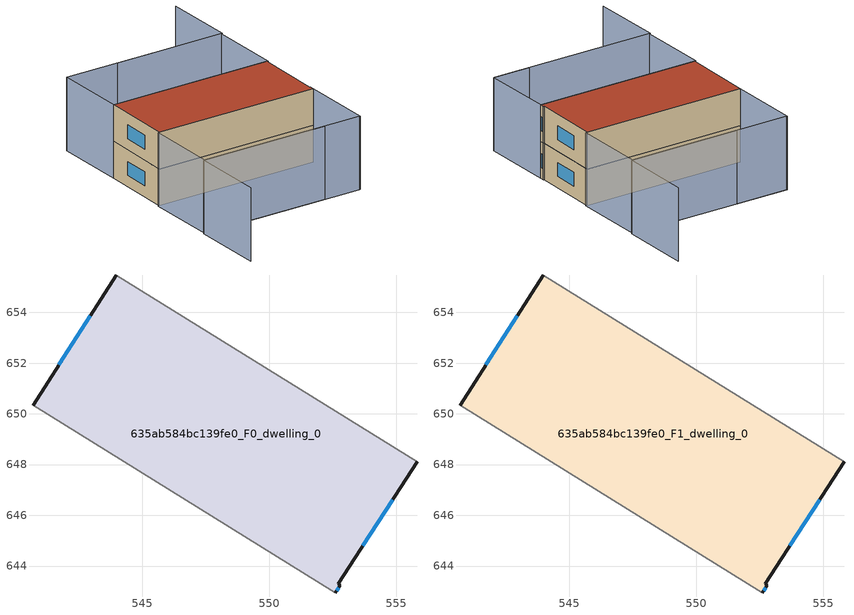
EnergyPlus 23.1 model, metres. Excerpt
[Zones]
635ab584bc139fe0_F0_dwelling_0
 floor ground (EU_floor_Construction): 555.83,648.11 552.73,643.29 552.81,643.24 552.61,642.94 540.68,650.34 543.97,655.47 z0
 wall outside (EU_wall_Construction): 552.61,642.94 552.81,643.24 552.73,643.29 555.83,648.11 / 543.97,655.47 540.68,650.34 z0:3
 wall adiabatic (EU_wall_Construction): 555.83,648.11 543.97,655.47 / 540.68,650.34 552.61,642.94 z0:3
 window (EU_Window_Construction): 553.69,644.8 554.86,646.61 / 552.67,643.03 552.74,643.15 / 542.95,653.88 541.71,651.94 z0.93:2.07
635ab584bc139fe0_F1_dwelling_0
 floor to 635ab584bc139fe0_F0_dwelling_0 (EU_floor_Construction): 555.83,648.11 552.73,643.29 552.81,643.24 552.61,642.94 540.68,650.34 543.97,655.47 z3
 wall outside (EU_wall_Construction): 552.61,642.94 552.81,643.24 552.73,643.29 555.83,648.11 / 543.97,655.47 540.68,650.34 z3:6
 wall adiabatic (EU_wall_Construction): 555.83,648.11 543.97,655.47 / 540.68,650.34 552.61,642.94 z3:6
 window (EU_Window_Construction): 553.69,644.8 554.86,646.61 / 552.67,643.03 552.74,643.15 / 542.95,653.88 541.71,651.94 z3.93:5.07
 roof outside (EU_roof_Construction): 552.81,643.24 552.73,643.29 555.83,648.11 543.97,655.47 540.68,650.34 552.61,642.94 z6
shading: 534.12,640.07 537.34,645.25 / 537.34,645.25 549.32,637.8 / 562.41,658.37 559.2,653.19 / 559.2,653.19 547.26,660.61 / 549.39,637.76 537.4,645.21 / 537.4,645.21 540.61,650.39 / 540.61,650.39 552.61,642.94 / 552.61,642.94 549.39,637.76 / 555.91,648.06 543.97,655.48 / 543.97,655.48 547.19,660.65 / 547.19,660.65 559.13,653.24 / 559.13,653.24 555.91,648.06 z0:6
[Building]
EU S2 Campaign: North Axis=0; Terrain=City; Solar Distribution=FullExterior
[Site:Location]
Montreal-Trudeau.Intl.AP: Latitude=45.4667; Longitude=-73.75; Time Zone=-5; Elevation=36
[SizingPeriod:WeatherFileDays]
AnnualSizingPeriod: Begin Month=1; Begin Day of Month=1; End Month=12; End Day of Month=31; Day of Week for Start Day=Monday; Use Weather File Daylight Saving Period=No; Use Weather File Rain and Snow Indicators=No
[MATERIAL]
EU_InternalMass_Material: Roughness=MediumRough; Thickness=0.1; Conductivity=1; Density=1800; Specific Heat=900; Thermal Absorptance=0.9; Solar Absorptance=0.7; Visible Absorptance=0.7
[MATERIAL:NOMASS] Roughness=MediumRough; Thermal Absorptance=0.9; Solar Absorptance=0.7; Visible Absorptance=0.7
Name | Thermal Resistance
EU_wall_NoMass; EU_floor_NoMass | 1.36485
EU_roof_NoMass | 2.55992
[WINDOWMATERIAL:SIMPLEGLAZINGSYSTEM]
EU_Window_SimpleGlazing: UFactor=3.92339; Solar Heat Gain Coefficient=0.8; Visible Transmittance=0.8
[CONSTRUCTION]
EU_wall_Construction: EU_wall_NoMass
EU_roof_Construction: EU_roof_NoMass
EU_floor_Construction: EU_floor_NoMass
EU_Window_Construction: EU_Window_SimpleGlazing
EU_InternalMass_Construction: EU_InternalMass_Material
[ZONE] Type=1; Multiplier=1; Ceiling Height=autocalculate; Volume=255.154; Floor Area=autocalculate; Part of Total Floor Area=Yes
635ab584bc139fe0_F0_dwelling_0; 635ab584bc139fe0_F1_dwelling_0
[INTERNALMASS] Construction=EU_InternalMass_Construction; Surface Area=85.0514
Name | Zone or ZoneList
635ab584bc139fe0_F0_dwelling_0_EU_InternalMass | 635ab584bc139fe0_F0_dwelling_0
635ab584bc139fe0_F1_dwelling_0_EU_InternalMass | 635ab584bc139fe0_F1_dwelling_0
[OTHEREQUIPMENT] Fuel Type=Electricity; Design Level Calculation Method=Watts/Area; Power per Zone Floor Area=1; Fraction Latent=0; Fraction Radiant=0; Fraction Lost=0; Carbon Dioxide Generation Rate=0; EndUse Subcategory=EU_Step8_InternalGains
Name | Zone or ZoneList or Space or SpaceList | Schedule
EU_Step8_InternalGain_635ab584bc139fe0_F0_dwelling_0_f000 | 635ab584bc139fe0_F0_dwelling_0 | EU_Step8_GainSchedule_635ab584bc139fe0_F0_dwelling_0_f000
EU_Step8_InternalGain_635ab584bc139fe0_F1_dwelling_0_f000 | 635ab584bc139fe0_F1_dwelling_0 | EU_Step8_GainSchedule_635ab584bc139fe0_F1_dwelling_0_f000
[ZONEVENTILATION:DESIGNFLOWRATE] Schedule=EU_AlwaysOn; Design Flow Rate Calculation Method=AirChanges/Hour; Air Changes per Hour=0.860309; Ventilation Type=Natural; Fan Pressure Rise=0; Fan Total Efficiency=1; Constant Term Coefficient=1; Temperature Term Coefficient=0; Velocity Term Coefficient=0; Velocity Squared Term Coefficient=0; Minimum Indoor Temperature=-100; Maximum Indoor Temperature=100; Delta Temperature=-100; Minimum Outdoor Temperature=-100; Maximum Outdoor Temperature=100; Maximum Wind Speed=40
Name | Zone or ZoneList or Space or SpaceList
EU_ConstantAir_635ab584bc139fe0_F0_dwelling_0 | 635ab584bc139fe0_F0_dwelling_0
EU_ConstantAir_635ab584bc139fe0_F1_dwelling_0 | 635ab584bc139fe0_F1_dwelling_0
[HVACTEMPLATE:THERMOSTAT] Constant Heating Setpoint=20; Constant Cooling Setpoint=50
EU_HeatOnly_635ab584bc139fe0_F0_dwelling_0; EU_HeatOnly_635ab584bc139fe0_F1_dwelling_0
[HVACTEMPLATE:ZONE:IDEALLOADSAIRSYSTEM] System Availability Schedule=EU_AlwaysOn; Maximum Heating Supply Air Temperature=50; Minimum Cooling Supply Air Temperature=13; Maximum Heating Supply Air Humidity Ratio=0.0156; Minimum Cooling Supply Air Humidity Ratio=0.0077; Heating Limit=NoLimit; Cooling Limit=NoLimit; Heating Availability Schedule=EU_AlwaysOn; Cooling Availability Schedule=EU_CoolingOff; Dehumidification Control Type=ConstantSensibleHeatRatio; Cooling Sensible Heat Ratio=0.7; Dehumidification Setpoint=60; Humidification Control Type=None; Humidification Setpoint=30; Outdoor Air Method=None; Outdoor Air Flow Rate per Person=0.00944; Outdoor Air Flow Rate per Zone Floor Area=0; Outdoor Air Flow Rate per Zone=0; Demand Controlled Ventilation Type=None; Outdoor Air Economizer Type=NoEconomizer; Heat Recovery Type=None; Sensible Heat Recovery Effectiveness=0.7; Latent Heat Recovery Effectiveness=0.65
Name | Template Thermostat
635ab584bc139fe0_F0_dwelling_0 | EU_HeatOnly_635ab584bc139fe0_F0_dwelling_0
635ab584bc139fe0_F1_dwelling_0 | EU_HeatOnly_635ab584bc139fe0_F1_dwelling_0
[SIZING:ZONE] Zone Cooling Design Supply Air Temperature Input Method=SupplyAirTemperature; Zone Cooling Design Supply Air Temperature=13; Zone Heating Design Supply Air Temperature Input Method=SupplyAirTemperature; Zone Heating Design Supply Air Temperature=50; Zone Cooling Design Supply Air Humidity Ratio=0.008; Zone Heating Design Supply Air Humidity Ratio=0.008; Cooling Design Air Flow Method=DesignDay; Cooling Design Air Flow Rate=0; Cooling Minimum Air Flow per Zone Floor Area=0.000762; Cooling Minimum Air Flow=0; Cooling Minimum Air Flow Fraction=0.2; Heating Design Air Flow Method=DesignDay; Heating Design Air Flow Rate=0; Heating Maximum Air Flow per Zone Floor Area=0.002032; Heating Maximum Air Flow=0.141576; Heating Maximum Air Flow Fraction=0.3; Account for Dedicated Outdoor Air System=No; Dedicated Outdoor Air System Control Strategy=NeutralSupplyAir; Dedicated Outdoor Air Low Setpoint Temperature for Design=autosize; Dedicated Outdoor Air High Setpoint Temperature for Design=autosize; Zone Load Sizing Method=Sensible Load Only No Latent Load; Zone Latent Cooling Design Supply Air Humidity Ratio Input Method=HumidityRatioDifference; Zone Cooling Design Supply Air Humidity Ratio Difference=0.005; Zone Latent Heating Design Supply Air Humidity Ratio Input Method=HumidityRatioDifference; Zone Humidification Design Supply Air Humidity Ratio Difference=0.005
635ab584bc139fe0_F0_dwelling_0; 635ab584bc139fe0_F1_dwelling_0
[SCHEDULE:CONSTANT]
Name | Hourly Value
EU_AlwaysOn | 1
EU_CoolingOff | 0
[SCHEDULE:FILE] Column Number=1; Rows to Skip at Top=0; Number of Hours of Data=8760; Column Separator=Comma; Interpolate to Timestep=No; Minutes per Item=60; Adjust Schedule for Daylight Savings=Yes
Name | File
EU_Step8_GainSchedule_635ab584bc139fe0_F0_dwelling_0_f000 | ../../schedules/635ab584bc139fe0/635ab584bc139fe0_F0_dwelling_0_f000_gain.csv
EU_Step8_GainSchedule_635ab584bc139fe0_F1_dwelling_0_f000 | ../../schedules/635ab584bc139fe0/635ab584bc139fe0_F1_dwelling_0_f000_gain.csv
